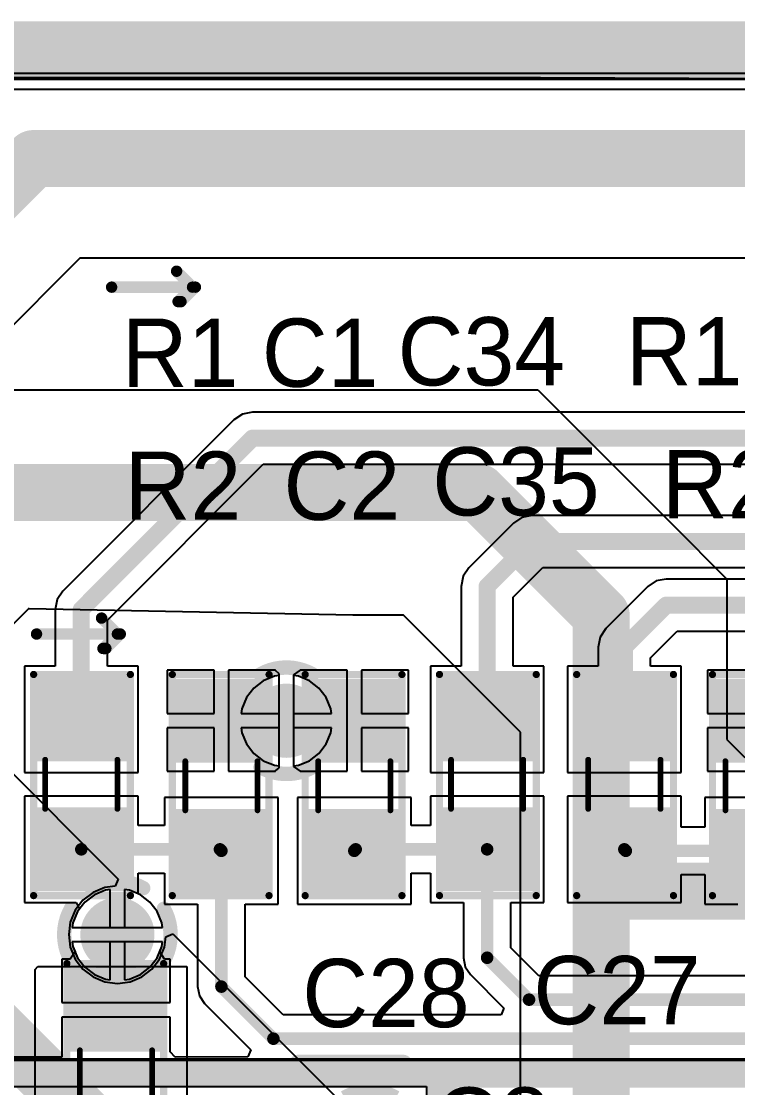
# Model space of a CAD drawing. Header units: millimetres. Extents: x -51 to 108, y 36 to 112.
# Drawn here: x 59.78 to 72.38, y 73.13 to 91.87 of the extents above; entities that cross this region are included whole.
import ezdxf

# ---------------------------------------------------------------- set-up
doc = ezdxf.new("R2010")
doc.units = ezdxf.units.MM
for name, color, linetype in [('BottomLayer', 5, 'Continuous'), ('BottomSolder', 6, 'Continuous'), ('InternalPlane1', 76, 'Continuous'), ('MidLayer1', 16, 'Continuous'), ('TopLayer', 1, 'Continuous'), ('TopOverlay', 2, 'Continuous'), ('TopSolder', 216, 'Continuous'), ('ViaHoleLayer', 16, 'Continuous')]:
    doc.layers.add(name, color=color, linetype=linetype)

# ---------------------------------------------------------------- blocks, each defined once
blk = doc.blocks.new('SM_0805_1')
at = {"layer": 'TopLayer'}
for points in [[(-1.778, -0.6985), (-0.508, -0.6985), (-1.778, 0.6985), (-0.508, 0.6985)], [(0.508, -0.6985), (1.778, -0.6985), (0.508, 0.6985), (1.778, 0.6985)]]:
    blk.add_solid(points, dxfattribs=at)
at = {"layer": 'TopOverlay'}
for points, const_width in [([(1.9304, 0.8382), (-1.9558, 0.8382)], 0.127), ([(-1.9558, -0.8636), (-1.9558, 0.8382)], 0.127), ([(1.9304, -0.8636), (1.9304, 0.8382)], 0.127), ([(0.4318, 0.635), (-0.4318, 0.635)], 0.1016), ([(0.4318, -0.635), (-0.4318, -0.635)], 0.1016), ([(1.9304, -0.8636), (-1.9558, -0.8636)], 0.127)]:
    blk.add_lwpolyline(points, dxfattribs=dict(at, const_width=const_width))
for points, const_width in [([(-1.98755, 0.8382, 1), (-1.92405, 0.8382, 1)], 0.0635), ([(-1.98755, 0.8382, 1), (-1.92405, 0.8382, 1)], 0.0635), ([(1.89865, 0.8382, 1), (1.96215, 0.8382, 1)], 0.0635), ([(1.89865, 0.8382, 1), (1.96215, 0.8382, 1)], 0.0635), ([(-0.4572, 0.635, 1), (-0.4064, 0.635, 1)], 0.0508), ([(0.4064, 0.635, 1), (0.4572, 0.635, 1)], 0.0508), ([(-0.4572, -0.635, 1), (-0.4064, -0.635, 1)], 0.0508), ([(0.4064, -0.635, 1), (0.4572, -0.635, 1)], 0.0508), ([(-1.98755, -0.8636, 1), (-1.92405, -0.8636, 1)], 0.0635), ([(-1.98755, -0.8636, 1), (-1.92405, -0.8636, 1)], 0.0635), ([(1.89865, -0.8636, 1), (1.96215, -0.8636, 1)], 0.0635), ([(1.89865, -0.8636, 1), (1.96215, -0.8636, 1)], 0.0635)]:
    blk.add_lwpolyline(points, format="xyb", close=True, dxfattribs=dict(at, const_width=const_width))
at = {"layer": 'TopSolder'}
for points in [[(-1.8796, -0.8001), (-0.4064, -0.8001), (-1.8796, 0.8001), (-0.4064, 0.8001)], [(0.4064, -0.8001), (1.8796, -0.8001), (0.4064, 0.8001), (1.8796, 0.8001)]]:
    blk.add_solid(points, dxfattribs=at)
blk = doc.blocks.new('SM_0805_2')
at = {"layer": 'TopLayer'}
for points in [[(-1.778, -0.6985), (-0.508, -0.6985), (-1.778, 0.6985), (-0.508, 0.6985)], [(0.508, -0.6985), (1.778, -0.6985), (0.508, 0.6985), (1.778, 0.6985)]]:
    blk.add_solid(points, dxfattribs=at)
at = {"layer": 'TopOverlay'}
for points, const_width in [([(1.9304, 0.8382), (-1.9558, 0.8382)], 0.127), ([(-1.9558, -0.8636), (-1.9558, 0.8382)], 0.127), ([(1.9304, -0.8636), (1.9304, 0.8382)], 0.127), ([(0.4318, 0.635), (-0.4318, 0.635)], 0.1016), ([(0.4318, -0.635), (-0.4318, -0.635)], 0.1016), ([(1.9304, -0.8636), (-1.9558, -0.8636)], 0.127)]:
    blk.add_lwpolyline(points, dxfattribs=dict(at, const_width=const_width))
for points, const_width in [([(-1.98755, 0.8382, 1), (-1.92405, 0.8382, 1)], 0.0635), ([(-1.98755, 0.8382, 1), (-1.92405, 0.8382, 1)], 0.0635), ([(1.89865, 0.8382, 1), (1.96215, 0.8382, 1)], 0.0635), ([(1.89865, 0.8382, 1), (1.96215, 0.8382, 1)], 0.0635), ([(-0.4572, 0.635, 1), (-0.4064, 0.635, 1)], 0.0508), ([(0.4064, 0.635, 1), (0.4572, 0.635, 1)], 0.0508), ([(-0.4572, -0.635, 1), (-0.4064, -0.635, 1)], 0.0508), ([(0.4064, -0.635, 1), (0.4572, -0.635, 1)], 0.0508), ([(-1.98755, -0.8636, 1), (-1.92405, -0.8636, 1)], 0.0635), ([(-1.98755, -0.8636, 1), (-1.92405, -0.8636, 1)], 0.0635), ([(1.89865, -0.8636, 1), (1.96215, -0.8636, 1)], 0.0635), ([(1.89865, -0.8636, 1), (1.96215, -0.8636, 1)], 0.0635)]:
    blk.add_lwpolyline(points, format="xyb", close=True, dxfattribs=dict(at, const_width=const_width))
at = {"layer": 'TopSolder'}
for points in [[(-1.8796, -0.8001), (-0.4064, -0.8001), (-1.8796, 0.8001), (-0.4064, 0.8001)], [(0.4064, -0.8001), (1.8796, -0.8001), (0.4064, 0.8001), (1.8796, 0.8001)]]:
    blk.add_solid(points, dxfattribs=at)
blk = doc.blocks.new('SM_0805_34')
at = {"layer": 'TopLayer'}
for points in [[(-1.778, -0.6985), (-0.508, -0.6985), (-1.778, 0.6985), (-0.508, 0.6985)], [(0.508, -0.6985), (1.778, -0.6985), (0.508, 0.6985), (1.778, 0.6985)]]:
    blk.add_solid(points, dxfattribs=at)
at = {"layer": 'TopOverlay'}
for points, const_width in [([(1.9304, 0.8382), (-1.9558, 0.8382)], 0.127), ([(-1.9558, -0.8636), (-1.9558, 0.8382)], 0.127), ([(1.9304, -0.8636), (1.9304, 0.8382)], 0.127), ([(0.4318, 0.635), (-0.4318, 0.635)], 0.1016), ([(0.4318, -0.635), (-0.4318, -0.635)], 0.1016), ([(1.9304, -0.8636), (-1.9558, -0.8636)], 0.127)]:
    blk.add_lwpolyline(points, dxfattribs=dict(at, const_width=const_width))
for points, const_width in [([(-1.98755, 0.8382, 1), (-1.92405, 0.8382, 1)], 0.0635), ([(-1.98755, 0.8382, 1), (-1.92405, 0.8382, 1)], 0.0635), ([(1.89865, 0.8382, 1), (1.96215, 0.8382, 1)], 0.0635), ([(1.89865, 0.8382, 1), (1.96215, 0.8382, 1)], 0.0635), ([(-0.4572, 0.635, 1), (-0.4064, 0.635, 1)], 0.0508), ([(0.4064, 0.635, 1), (0.4572, 0.635, 1)], 0.0508), ([(-0.4572, -0.635, 1), (-0.4064, -0.635, 1)], 0.0508), ([(0.4064, -0.635, 1), (0.4572, -0.635, 1)], 0.0508), ([(-1.98755, -0.8636, 1), (-1.92405, -0.8636, 1)], 0.0635), ([(-1.98755, -0.8636, 1), (-1.92405, -0.8636, 1)], 0.0635), ([(1.89865, -0.8636, 1), (1.96215, -0.8636, 1)], 0.0635), ([(1.89865, -0.8636, 1), (1.96215, -0.8636, 1)], 0.0635)]:
    blk.add_lwpolyline(points, format="xyb", close=True, dxfattribs=dict(at, const_width=const_width))
at = {"layer": 'TopSolder'}
for points in [[(-1.8796, -0.8001), (-0.4064, -0.8001), (-1.8796, 0.8001), (-0.4064, 0.8001)], [(0.4064, -0.8001), (1.8796, -0.8001), (0.4064, 0.8001), (1.8796, 0.8001)]]:
    blk.add_solid(points, dxfattribs=at)
blk = doc.blocks.new('SM_0805_69')
at = {"layer": 'TopLayer'}
for points in [[(-1.778, -0.6985), (-0.508, -0.6985), (-1.778, 0.6985), (-0.508, 0.6985)], [(0.508, -0.6985), (1.778, -0.6985), (0.508, 0.6985), (1.778, 0.6985)]]:
    blk.add_solid(points, dxfattribs=at)
at = {"layer": 'TopOverlay'}
for points, const_width in [([(-1.9558, 0.8382), (1.9304, 0.8382)], 0.127), ([(-1.9558, 0.8382), (-1.9558, -0.8636)], 0.127), ([(1.9304, 0.8382), (1.9304, -0.8636)], 0.127), ([(-0.4318, 0.635), (0.4318, 0.635)], 0.1016), ([(-0.4318, -0.635), (0.4318, -0.635)], 0.1016), ([(-1.9558, -0.8636), (1.9304, -0.8636)], 0.127)]:
    blk.add_lwpolyline(points, dxfattribs=dict(at, const_width=const_width))
for points, const_width in [([(-1.98755, 0.8382, 1), (-1.92405, 0.8382, 1)], 0.0635), ([(-1.98755, 0.8382, 1), (-1.92405, 0.8382, 1)], 0.0635), ([(1.89865, 0.8382, 1), (1.96215, 0.8382, 1)], 0.0635), ([(1.89865, 0.8382, 1), (1.96215, 0.8382, 1)], 0.0635), ([(-0.4572, 0.635, 1), (-0.4064, 0.635, 1)], 0.0508), ([(0.4064, 0.635, 1), (0.4572, 0.635, 1)], 0.0508), ([(-0.4572, -0.635, 1), (-0.4064, -0.635, 1)], 0.0508), ([(0.4064, -0.635, 1), (0.4572, -0.635, 1)], 0.0508), ([(-1.98755, -0.8636, 1), (-1.92405, -0.8636, 1)], 0.0635), ([(-1.98755, -0.8636, 1), (-1.92405, -0.8636, 1)], 0.0635), ([(1.89865, -0.8636, 1), (1.96215, -0.8636, 1)], 0.0635), ([(1.89865, -0.8636, 1), (1.96215, -0.8636, 1)], 0.0635)]:
    blk.add_lwpolyline(points, format="xyb", close=True, dxfattribs=dict(at, const_width=const_width))
at = {"layer": 'TopSolder'}
for points in [[(-1.8796, -0.8001), (-0.4064, -0.8001), (-1.8796, 0.8001), (-0.4064, 0.8001)], [(0.4064, -0.8001), (1.8796, -0.8001), (0.4064, 0.8001), (1.8796, 0.8001)]]:
    blk.add_solid(points, dxfattribs=at)
blk = doc.blocks.new('SM_0805_70')
at = {"layer": 'TopLayer'}
for points in [[(-1.778, -0.6985), (-0.508, -0.6985), (-1.778, 0.6985), (-0.508, 0.6985)], [(0.508, -0.6985), (1.778, -0.6985), (0.508, 0.6985), (1.778, 0.6985)]]:
    blk.add_solid(points, dxfattribs=at)
at = {"layer": 'TopOverlay'}
for points, const_width in [([(-1.9558, 0.8382), (1.9304, 0.8382)], 0.127), ([(-1.9558, 0.8382), (-1.9558, -0.8636)], 0.127), ([(1.9304, 0.8382), (1.9304, -0.8636)], 0.127), ([(-0.4318, 0.635), (0.4318, 0.635)], 0.1016), ([(-0.4318, -0.635), (0.4318, -0.635)], 0.1016), ([(-1.9558, -0.8636), (1.9304, -0.8636)], 0.127)]:
    blk.add_lwpolyline(points, dxfattribs=dict(at, const_width=const_width))
for points, const_width in [([(-1.98755, 0.8382, 1), (-1.92405, 0.8382, 1)], 0.0635), ([(-1.98755, 0.8382, 1), (-1.92405, 0.8382, 1)], 0.0635), ([(1.89865, 0.8382, 1), (1.96215, 0.8382, 1)], 0.0635), ([(1.89865, 0.8382, 1), (1.96215, 0.8382, 1)], 0.0635), ([(-0.4572, 0.635, 1), (-0.4064, 0.635, 1)], 0.0508), ([(0.4064, 0.635, 1), (0.4572, 0.635, 1)], 0.0508), ([(-0.4572, -0.635, 1), (-0.4064, -0.635, 1)], 0.0508), ([(0.4064, -0.635, 1), (0.4572, -0.635, 1)], 0.0508), ([(-1.98755, -0.8636, 1), (-1.92405, -0.8636, 1)], 0.0635), ([(-1.98755, -0.8636, 1), (-1.92405, -0.8636, 1)], 0.0635), ([(1.89865, -0.8636, 1), (1.96215, -0.8636, 1)], 0.0635), ([(1.89865, -0.8636, 1), (1.96215, -0.8636, 1)], 0.0635)]:
    blk.add_lwpolyline(points, format="xyb", close=True, dxfattribs=dict(at, const_width=const_width))
at = {"layer": 'TopSolder'}
for points in [[(-1.8796, -0.8001), (-0.4064, -0.8001), (-1.8796, 0.8001), (-0.4064, 0.8001)], [(0.4064, -0.8001), (1.8796, -0.8001), (0.4064, 0.8001), (1.8796, 0.8001)]]:
    blk.add_solid(points, dxfattribs=at)
blk = doc.blocks.new('SM_0805_87')
at = {"layer": 'TopLayer'}
for points in [[(-1.778, -0.6985), (-0.508, -0.6985), (-1.778, 0.6985), (-0.508, 0.6985)], [(0.508, -0.6985), (1.778, -0.6985), (0.508, 0.6985), (1.778, 0.6985)]]:
    blk.add_solid(points, dxfattribs=at)
at = {"layer": 'TopOverlay'}
for points, const_width in [([(-1.9558, 0.8382), (1.9304, 0.8382)], 0.127), ([(-1.9558, 0.8382), (-1.9558, -0.8636)], 0.127), ([(1.9304, 0.8382), (1.9304, -0.8636)], 0.127), ([(-0.4318, 0.635), (0.4318, 0.635)], 0.1016), ([(-0.4318, -0.635), (0.4318, -0.635)], 0.1016), ([(-1.9558, -0.8636), (1.9304, -0.8636)], 0.127)]:
    blk.add_lwpolyline(points, dxfattribs=dict(at, const_width=const_width))
for points, const_width in [([(-1.98755, 0.8382, 1), (-1.92405, 0.8382, 1)], 0.0635), ([(-1.98755, 0.8382, 1), (-1.92405, 0.8382, 1)], 0.0635), ([(1.89865, 0.8382, 1), (1.96215, 0.8382, 1)], 0.0635), ([(1.89865, 0.8382, 1), (1.96215, 0.8382, 1)], 0.0635), ([(-0.4572, 0.635, 1), (-0.4064, 0.635, 1)], 0.0508), ([(0.4064, 0.635, 1), (0.4572, 0.635, 1)], 0.0508), ([(-0.4572, -0.635, 1), (-0.4064, -0.635, 1)], 0.0508), ([(0.4064, -0.635, 1), (0.4572, -0.635, 1)], 0.0508), ([(-1.98755, -0.8636, 1), (-1.92405, -0.8636, 1)], 0.0635), ([(-1.98755, -0.8636, 1), (-1.92405, -0.8636, 1)], 0.0635), ([(1.89865, -0.8636, 1), (1.96215, -0.8636, 1)], 0.0635), ([(1.89865, -0.8636, 1), (1.96215, -0.8636, 1)], 0.0635)]:
    blk.add_lwpolyline(points, format="xyb", close=True, dxfattribs=dict(at, const_width=const_width))
at = {"layer": 'TopSolder'}
for points in [[(-1.8796, -0.8001), (-0.4064, -0.8001), (-1.8796, 0.8001), (-0.4064, 0.8001)], [(0.4064, -0.8001), (1.8796, -0.8001), (0.4064, 0.8001), (1.8796, 0.8001)]]:
    blk.add_solid(points, dxfattribs=at)
blk = doc.blocks.new('SM_0805_91')
at = {"layer": 'TopLayer'}
for points in [[(-1.778, -0.6985), (-0.508, -0.6985), (-1.778, 0.6985), (-0.508, 0.6985)], [(0.508, -0.6985), (1.778, -0.6985), (0.508, 0.6985), (1.778, 0.6985)]]:
    blk.add_solid(points, dxfattribs=at)
at = {"layer": 'TopOverlay'}
for points, const_width in [([(1.9304, 0.8382), (-1.9558, 0.8382)], 0.127), ([(-1.9558, -0.8636), (-1.9558, 0.8382)], 0.127), ([(1.9304, -0.8636), (1.9304, 0.8382)], 0.127), ([(0.4318, 0.635), (-0.4318, 0.635)], 0.1016), ([(0.4318, -0.635), (-0.4318, -0.635)], 0.1016), ([(1.9304, -0.8636), (-1.9558, -0.8636)], 0.127)]:
    blk.add_lwpolyline(points, dxfattribs=dict(at, const_width=const_width))
for points, const_width in [([(-1.98755, 0.8382, 1), (-1.92405, 0.8382, 1)], 0.0635), ([(-1.98755, 0.8382, 1), (-1.92405, 0.8382, 1)], 0.0635), ([(1.89865, 0.8382, 1), (1.96215, 0.8382, 1)], 0.0635), ([(1.89865, 0.8382, 1), (1.96215, 0.8382, 1)], 0.0635), ([(-0.4572, 0.635, 1), (-0.4064, 0.635, 1)], 0.0508), ([(0.4064, 0.635, 1), (0.4572, 0.635, 1)], 0.0508), ([(-0.4572, -0.635, 1), (-0.4064, -0.635, 1)], 0.0508), ([(0.4064, -0.635, 1), (0.4572, -0.635, 1)], 0.0508), ([(-1.98755, -0.8636, 1), (-1.92405, -0.8636, 1)], 0.0635), ([(-1.98755, -0.8636, 1), (-1.92405, -0.8636, 1)], 0.0635), ([(1.89865, -0.8636, 1), (1.96215, -0.8636, 1)], 0.0635), ([(1.89865, -0.8636, 1), (1.96215, -0.8636, 1)], 0.0635)]:
    blk.add_lwpolyline(points, format="xyb", close=True, dxfattribs=dict(at, const_width=const_width))
at = {"layer": 'TopSolder'}
for points in [[(-1.8796, -0.8001), (-0.4064, -0.8001), (-1.8796, 0.8001), (-0.4064, 0.8001)], [(0.4064, -0.8001), (1.8796, -0.8001), (0.4064, 0.8001), (1.8796, 0.8001)]]:
    blk.add_solid(points, dxfattribs=at)

msp = doc.modelspace()

# ---------------------------------------------------------------- linework, layer by layer
at = {"layer": 'BottomLayer'}
for p, q in [((41.363, 90.957), (103.77, 90.957)), ((64.034, 80.28), (63.866, 80.152)), ((64.23, 80.362), (64.034, 80.28)), ((64.313, 80.372), (64.23, 80.362)), ((64.313, 79.705), (64.313, 80.372)), ((64.65, 80.362), (64.567, 80.372)), ((64.567, 80.372), (64.567, 79.705)), ((64.845, 80.28), (64.65, 80.362)), ((65.013, 80.152), (64.845, 80.28)), ((63.866, 80.152), (63.738, 79.984)), ((65.142, 79.984), (65.013, 80.152)), ((63.738, 79.984), (63.656, 79.788)), ((65.223, 79.788), (65.142, 79.984)), ((63.656, 79.788), (63.646, 79.705)), ((63.646, 79.705), (64.313, 79.705)), ((64.567, 79.705), (65.234, 79.705)), ((65.234, 79.705), (65.223, 79.788)), ((64.313, 79.451), (63.646, 79.451)), ((63.646, 79.451), (63.656, 79.368)), ((63.656, 79.368), (63.738, 79.173)), ((64.313, 78.784), (64.313, 79.451)), ((65.234, 79.451), (64.567, 79.451)), ((64.567, 79.451), (64.567, 78.784)), ((65.142, 79.173), (65.223, 79.368)), ((65.223, 79.368), (65.234, 79.451)), ((63.738, 79.173), (63.866, 79.005)), ((65.013, 79.005), (65.142, 79.173)), ((63.866, 79.005), (64.034, 78.876)), ((64.845, 78.876), (65.013, 79.005)), ((64.034, 78.876), (64.23, 78.795)), ((64.23, 78.795), (64.313, 78.784)), ((64.567, 78.784), (64.65, 78.795)), ((64.65, 78.795), (64.845, 78.876)), ((61.063, 76.521), (60.895, 76.392)), ((61.258, 76.602), (61.063, 76.521)), ((61.341, 76.613), (61.258, 76.602)), ((61.341, 75.946), (61.341, 76.613)), ((61.678, 76.602), (61.595, 76.613)), ((61.595, 76.613), (61.595, 75.946)), ((61.873, 76.521), (61.678, 76.602)), ((62.041, 76.392), (61.873, 76.521)), ((60.895, 76.392), (60.766, 76.224)), ((62.17, 76.224), (62.041, 76.392)), ((60.766, 76.224), (60.685, 76.029)), ((62.251, 76.029), (62.17, 76.224)), ((60.685, 76.029), (60.674, 75.946)), ((60.674, 75.946), (61.341, 75.946)), ((61.595, 75.946), (62.262, 75.946)), ((62.262, 75.946), (62.251, 76.029)), ((61.341, 75.692), (60.674, 75.692)), ((60.674, 75.692), (60.685, 75.609)), ((60.685, 75.609), (60.766, 75.414)), ((61.341, 75.025), (61.341, 75.692)), ((62.262, 75.692), (61.595, 75.692)), ((61.595, 75.692), (61.595, 75.025)), ((62.17, 75.414), (62.251, 75.609)), ((62.251, 75.609), (62.262, 75.692)), ((60.766, 75.414), (60.895, 75.246)), ((62.041, 75.246), (62.17, 75.414)), ((60.895, 75.246), (61.063, 75.117)), ((61.873, 75.117), (62.041, 75.246)), ((61.063, 75.117), (61.258, 75.036)), ((61.258, 75.036), (61.341, 75.025)), ((61.595, 75.025), (61.678, 75.036)), ((61.678, 75.036), (61.873, 75.117)), ((84.049, 73.609), (52.73, 73.609)), ((53.264, 73.152), (66.904, 73.152)), ((66.904, 73.152), (66.904, 65.943))]:
    msp.add_line(p, q, dxfattribs=at)
at = {"layer": 'BottomLayer', "const_width": 0.55}
for points in [[(64.165, 79.578, 1), (64.715, 79.578, 1)], [(61.193, 75.819, 1), (61.743, 75.819, 1)]]:
    msp.add_lwpolyline(points, format="xyb", close=True, dxfattribs=at)
at = {"layer": 'BottomSolder', "const_width": 0.652}
for points in [[(64.114, 79.578, 1), (64.766, 79.578, 1)], [(61.142, 75.819, 1), (61.794, 75.819, 1)]]:
    msp.add_lwpolyline(points, format="xyb", close=True, dxfattribs=at)
at = {"layer": 'InternalPlane1'}
for p, q in [((36.271, 90.851), (102.304, 90.851)), ((83.82, 73.633), (53.01, 73.633))]:
    msp.add_line(p, q, dxfattribs=at)
for points, const_width in [([(36.195, 91.362), (102.304, 91.362)], 1.016), ([(53.01, 73.381), (67.183, 73.381)], 0.5), ([(55.88, 73.381), (67.183, 73.381)], 0.5), ([(67.183, 70.256), (67.183, 73.381)], 0.5), ([(67.183, 73.381), (83.82, 73.381)], 0.5)]:
    msp.add_lwpolyline(points, dxfattribs=dict(at, const_width=const_width))
at = {"layer": 'InternalPlane1', "const_width": 0.254}
for points in [[(63.987, 80.396, -0.258618), (64.893, 80.396)], [(63.622, 79.125, -0.258618), (63.622, 80.031)], [(65.258, 80.031, -0.258618), (65.258, 79.125)], [(64.893, 78.76, -0.258618), (63.987, 78.76)], [(61.015, 76.637, -0.258618), (61.921, 76.637)], [(60.65, 75.366, -0.258618), (60.65, 76.272)], [(62.286, 76.272, -0.258618), (62.286, 75.366)], [(61.921, 75.001, -0.258618), (61.015, 75.001)], [(65.46, 72.954, -0.258618), (66.366, 72.954)]]:
    msp.add_lwpolyline(points, format="xyb", dxfattribs=at)
at = {"layer": 'InternalPlane1'}
for points, const_width in [([(63.923, 80.396, 1), (64.05, 80.396, 1)], 0.127), ([(64.83, 80.396, 1), (64.957, 80.396, 1)], 0.127), ([(63.559, 80.031, 1), (63.686, 80.031, 1)], 0.127), ([(65.194, 80.031, 1), (65.321, 80.031, 1)], 0.127), ([(63.559, 79.125, 1), (63.686, 79.125, 1)], 0.127), ([(65.194, 79.125, 1), (65.321, 79.125, 1)], 0.127), ([(63.923, 78.76, 1), (64.05, 78.76, 1)], 0.127), ([(64.83, 78.76, 1), (64.957, 78.76, 1)], 0.127), ([(60.951, 76.637, 1), (61.078, 76.637, 1)], 0.127), ([(61.858, 76.637, 1), (61.985, 76.637, 1)], 0.127), ([(60.587, 76.272, 1), (60.714, 76.272, 1)], 0.127), ([(62.222, 76.272, 1), (62.349, 76.272, 1)], 0.127), ([(60.587, 75.366, 1), (60.714, 75.366, 1)], 0.127), ([(62.222, 75.366, 1), (62.349, 75.366, 1)], 0.127), ([(60.951, 75.001, 1), (61.078, 75.001, 1)], 0.127), ([(61.858, 75.001, 1), (61.985, 75.001, 1)], 0.127), ([(67.058, 73.381, 1), (67.308, 73.381, 1)], 0.25), ([(67.058, 73.381, 1), (67.308, 73.381, 1)], 0.25), ([(67.058, 73.381, 1), (67.308, 73.381, 1)], 0.25), ([(67.058, 73.381, 1), (67.308, 73.381, 1)], 0.25)]:
    msp.add_lwpolyline(points, format="xyb", close=True, dxfattribs=dict(at, const_width=const_width))
at = {"layer": 'MidLayer1'}
for p, q in [((57.252, 90.678), (94.336, 90.678)), ((60.808, 87.706), (54.864, 81.763)), ((75.024, 87.706), (60.808, 87.706)), ((59.258, 85.395), (68.859, 85.395)), ((68.859, 85.395), (71.222, 83.033)), ((71.222, 83.033), (72.187, 82.067)), ((72.187, 82.067), (72.187, 79.248)), ((59.919, 81.559), (58.75, 80.391)), ((59.919, 81.542), (59.919, 81.559)), ((65.608, 81.432), (59.919, 81.542)), ((66.497, 81.432), (65.608, 81.432)), ((68.555, 79.375), (66.497, 81.432)), ((68.555, 60.63), (68.555, 79.375)), ((59.131, 79.146), (61.484, 76.793)), ((72.187, 79.248), (73.152, 78.283)), ((61.427, 76.671), (61.246, 76.647)), ((61.484, 76.793), (61.427, 76.671)), ((61.039, 76.561), (60.862, 76.425)), ((61.246, 76.647), (61.039, 76.561)), ((60.862, 76.425), (60.726, 76.248)), ((60.726, 76.248), (60.64, 76.041)), ((60.64, 76.041), (60.611, 75.819)), ((60.611, 75.819), (60.64, 75.597)), ((62.296, 75.597), (62.32, 75.778)), ((62.32, 75.778), (62.442, 75.835)), ((62.442, 75.835), (65.368, 72.91)), ((60.64, 75.597), (60.726, 75.39)), ((62.21, 75.39), (62.296, 75.597)), ((60.726, 75.39), (60.862, 75.213)), ((62.074, 75.213), (62.21, 75.39)), ((60.862, 75.213), (61.039, 75.077)), ((61.897, 75.077), (62.074, 75.213)), ((61.039, 75.077), (61.246, 74.991)), ((61.246, 74.991), (61.468, 74.962)), ((61.468, 74.962), (61.69, 74.991)), ((61.69, 74.991), (61.897, 75.077))]:
    msp.add_line(p, q, dxfattribs=at)
at = {"layer": 'MidLayer1', "const_width": 1}
for points in [[(52.349, 81.813), (59.995, 89.459)], [(59.995, 89.459), (92.837, 89.459)], [(58.674, 83.591), (67.818, 83.591)], [(67.818, 83.591), (69.977, 81.432)], [(69.977, 76.581), (69.977, 81.432)], [(69.977, 72.187), (69.977, 76.581)], [(69.977, 76.581), (81.737, 76.581)], [(58.395, 75.133), (61.519, 72.009)]]:
    msp.add_lwpolyline(points, dxfattribs=at)
at = {"layer": 'MidLayer1'}
for points, const_width in [([(59.745, 89.459, 1), (60.245, 89.459, 1)], 0.5), ([(59.745, 89.459, 1), (60.245, 89.459, 1)], 0.5), ([(67.568, 83.591, 1), (68.068, 83.591, 1)], 0.5), ([(67.568, 83.591, 1), (68.068, 83.591, 1)], 0.5), ([(69.727, 81.432, 1), (70.227, 81.432, 1)], 0.5), ([(69.727, 81.432, 1), (70.227, 81.432, 1)], 0.5), ([(64.165, 79.578, 1), (64.715, 79.578, 1)], 0.55), ([(69.727, 76.581, 1), (70.227, 76.581, 1)], 0.5), ([(69.727, 76.581, 1), (70.227, 76.581, 1)], 0.5), ([(69.727, 76.581, 1), (70.227, 76.581, 1)], 0.5), ([(61.193, 75.819, 1), (61.743, 75.819, 1)], 0.55)]:
    msp.add_lwpolyline(points, format="xyb", close=True, dxfattribs=dict(at, const_width=const_width))
at = {"layer": 'TopLayer'}
for p, q in [((41.68, 90.881), (68.91, 90.881)), ((68.91, 90.881), (104.292, 90.754)), ((63.667, 84.968), (63.518, 84.868)), ((63.843, 85.003), (63.667, 84.968)), ((74.981, 85.003), (63.843, 85.003)), ((63.518, 84.868), (60.509, 81.858)), ((61.292, 81.344), (64.033, 84.085)), ((64.033, 84.085), (74.981, 84.085)), ((68.433, 83.052), (67.646, 82.265)), ((68.582, 83.152), (68.433, 83.052)), ((68.758, 83.187), (68.582, 83.152)), ((75.42, 83.187), (68.758, 83.187)), ((67.547, 82.116), (67.512, 81.94)), ((67.646, 82.265), (67.547, 82.116)), ((68.429, 81.75), (68.948, 82.269)), ((68.948, 82.269), (76.581, 82.269)), ((67.512, 81.94), (67.512, 80.539)), ((70.796, 81.935), (70.059, 81.198)), ((70.944, 82.034), (70.796, 81.935)), ((71.12, 82.069), (70.944, 82.034)), ((77.026, 82.069), (71.12, 82.069)), ((60.409, 81.71), (60.374, 81.534)), ((60.509, 81.858), (60.409, 81.71)), ((68.429, 80.539), (68.429, 81.75)), ((60.374, 81.534), (60.374, 80.539)), ((61.292, 80.539), (61.292, 81.344)), ((70.059, 81.198), (69.96, 81.049)), ((70.842, 80.684), (71.31, 81.151)), ((71.31, 81.151), (77.216, 81.151)), ((69.96, 81.049), (69.925, 80.874)), ((69.925, 80.874), (69.925, 80.539)), ((70.842, 80.539), (70.842, 80.684)), ((60.374, 80.539), (59.835, 80.539)), ((59.835, 80.539), (59.835, 78.669)), ((61.831, 80.539), (61.292, 80.539)), ((61.831, 78.669), (61.831, 80.539)), ((63.17, 80.467), (62.344, 80.467)), ((62.344, 80.467), (62.344, 79.705)), ((63.17, 79.705), (63.17, 80.467)), ((64.249, 80.467), (63.424, 80.467)), ((63.424, 80.467), (63.424, 79.578)), ((64.249, 80.46), (64.249, 80.467)), ((64.313, 80.405), (64.249, 80.46)), ((64.313, 79.578), (64.313, 80.405)), ((64.681, 80.467), (64.567, 80.383)), ((64.681, 80.467), (64.681, 80.467)), ((65.507, 80.467), (64.681, 80.467)), ((65.507, 79.578), (65.507, 80.467)), ((66.586, 80.467), (65.761, 80.467)), ((65.761, 80.467), (65.761, 79.705)), ((66.586, 79.705), (66.586, 80.467)), ((67.512, 80.539), (66.972, 80.539)), ((66.972, 80.539), (66.972, 78.669)), ((68.969, 80.539), (68.429, 80.539)), ((68.969, 78.669), (68.969, 80.539)), ((69.925, 80.539), (69.385, 80.539)), ((69.385, 80.539), (69.385, 78.669)), ((71.382, 80.539), (70.842, 80.539)), ((71.382, 78.669), (71.382, 80.539)), ((72.669, 80.467), (71.844, 80.467)), ((71.844, 80.467), (71.844, 79.705)), ((64.567, 80.383), (64.567, 79.578)), ((62.344, 79.705), (63.17, 79.705)), ((65.761, 79.705), (66.586, 79.705)), ((71.844, 79.705), (72.669, 79.705)), ((63.424, 79.578), (63.424, 78.689)), ((64.313, 78.752), (64.313, 79.578)), ((64.567, 79.578), (64.567, 78.773)), ((65.507, 78.689), (65.507, 79.578)), ((63.17, 79.451), (62.344, 79.451)), ((62.344, 79.451), (62.344, 78.689)), ((63.17, 78.689), (63.17, 79.451)), ((66.586, 79.451), (65.761, 79.451)), ((65.761, 79.451), (65.761, 78.689)), ((66.586, 78.689), (66.586, 79.451)), ((72.669, 79.451), (71.844, 79.451)), ((71.844, 79.451), (71.844, 78.689)), ((64.249, 78.696), (64.313, 78.752)), ((64.567, 78.773), (64.681, 78.689)), ((59.835, 78.669), (61.831, 78.669)), ((62.344, 78.689), (63.17, 78.689)), ((63.424, 78.689), (64.249, 78.689)), ((64.249, 78.689), (64.249, 78.696)), ((64.681, 78.689), (64.681, 78.689)), ((64.681, 78.689), (65.507, 78.689)), ((65.761, 78.689), (66.586, 78.689)), ((66.972, 78.669), (68.969, 78.669)), ((69.385, 78.669), (71.382, 78.669)), ((71.844, 78.689), (72.669, 78.689)), ((61.831, 78.253), (59.835, 78.253)), ((59.835, 78.253), (59.835, 76.383)), ((61.831, 77.736), (61.831, 78.253)), ((64.295, 78.227), (62.298, 78.227)), ((62.298, 78.227), (62.298, 77.736)), ((64.295, 76.357), (64.295, 78.227)), ((66.632, 78.227), (64.635, 78.227)), ((64.635, 78.227), (64.635, 76.357)), ((66.632, 77.736), (66.632, 78.227)), ((68.969, 78.253), (66.972, 78.253)), ((66.972, 78.253), (66.972, 77.736)), ((68.969, 76.383), (68.969, 78.253)), ((71.382, 78.253), (69.385, 78.253)), ((69.385, 78.253), (69.385, 76.383)), ((71.382, 77.71), (71.382, 78.253)), ((73.795, 78.227), (71.798, 78.227)), ((71.798, 78.227), (71.798, 77.71)), ((62.298, 77.736), (61.831, 77.736)), ((66.972, 77.736), (66.632, 77.736)), ((71.798, 77.71), (71.382, 77.71)), ((61.831, 76.539), (61.831, 76.9)), ((61.831, 76.9), (62.298, 76.9)), ((62.298, 76.9), (62.298, 76.357)), ((66.632, 76.357), (66.632, 76.9)), ((66.632, 76.9), (66.972, 76.9)), ((66.972, 76.9), (66.972, 76.383)), ((71.382, 76.383), (71.382, 76.874)), ((71.382, 76.874), (71.798, 76.874)), ((71.798, 76.874), (71.798, 76.357)), ((61.873, 76.521), (61.831, 76.539)), ((62.041, 76.392), (61.873, 76.521)), ((59.835, 76.383), (60.743, 76.383)), ((60.743, 76.383), (60.8, 76.269)), ((62.17, 76.224), (62.041, 76.392)), ((62.298, 76.357), (62.879, 76.357)), ((62.879, 76.357), (62.879, 74.905)), ((63.715, 75.078), (63.715, 76.357)), ((63.715, 76.357), (64.295, 76.357)), ((64.635, 76.357), (66.632, 76.357)), ((66.972, 76.383), (67.552, 76.383)), ((67.552, 76.383), (67.552, 75.413)), ((68.388, 75.586), (68.388, 76.383)), ((68.388, 76.383), (68.969, 76.383)), ((69.385, 76.383), (71.382, 76.383)), ((71.798, 76.357), (72.378, 76.357)), ((60.766, 76.224), (60.685, 76.029)), ((60.8, 76.269), (60.766, 76.224)), ((62.251, 76.029), (62.17, 76.224)), ((60.685, 76.029), (60.674, 75.946)), ((60.674, 75.946), (62.262, 75.946)), ((62.262, 75.946), (62.251, 76.029)), ((62.262, 75.692), (60.674, 75.692)), ((60.674, 75.692), (60.685, 75.609)), ((60.685, 75.609), (60.724, 75.514)), ((62.212, 75.514), (62.251, 75.609)), ((62.251, 75.609), (62.262, 75.692)), ((68.88, 75.094), (68.388, 75.586)), ((60.639, 75.387), (60.49, 75.387)), ((60.49, 75.387), (60.49, 74.625)), ((60.724, 75.514), (60.639, 75.387)), ((62.297, 75.387), (62.212, 75.514)), ((62.395, 75.387), (62.297, 75.387)), ((62.395, 74.625), (62.395, 75.387)), ((67.552, 75.413), (67.584, 75.253)), ((67.584, 75.253), (67.675, 75.117)), ((64.384, 74.408), (63.715, 75.078)), ((67.675, 75.117), (68.266, 74.526)), ((72.561, 75.094), (68.88, 75.094)), ((62.879, 74.905), (62.911, 74.745)), ((60.49, 74.625), (61.443, 74.625)), ((61.443, 74.625), (62.395, 74.625)), ((62.911, 74.745), (63.001, 74.609)), ((63.001, 74.609), (63.814, 73.796)), ((68.218, 74.408), (64.384, 74.408)), ((68.266, 74.526), (68.218, 74.408)), ((61.443, 74.371), (60.49, 74.371)), ((60.49, 74.371), (60.49, 73.666)), ((62.395, 74.371), (61.443, 74.371)), ((62.395, 73.758), (62.395, 74.371)), ((60.49, 73.666), (52.781, 73.66)), ((62.485, 73.668), (62.395, 73.758)), ((63.762, 73.669), (62.485, 73.668)), ((63.814, 73.796), (63.762, 73.669))]:
    msp.add_line(p, q, dxfattribs=at)
for points, const_width in [([(60.833, 81.534), (63.843, 84.544)], 0.3), ([(63.843, 84.544), (76.035, 84.544)], 0.3), ([(67.97, 81.94), (68.758, 82.728)], 0.3), ([(68.758, 82.728), (76.581, 82.728)], 0.3), ([(67.97, 79.604), (67.97, 81.94)], 0.3), ([(70.383, 80.874), (71.12, 81.61)], 0.3), ([(71.12, 81.61), (77.216, 81.61)], 0.3), ([(60.833, 79.604), (60.833, 81.534)], 0.3), ([(70.383, 79.604), (70.383, 80.874)], 0.3), ([(64.186, 79.578), (64.44, 79.578)], 1), ([(64.44, 79.578), (65.634, 79.578)], 1), ([(72.796, 79.578), (73.939, 79.578)], 1), ([(60.833, 77.318), (63.271, 77.318)], 0.22), ([(63.271, 77.318), (63.297, 77.292)], 0.22), ([(63.297, 74.905), (63.297, 77.292)], 0.22), ([(65.634, 77.292), (65.659, 77.318)], 0.22), ([(65.659, 77.318), (67.97, 77.318)], 0.22), ([(67.97, 75.413), (67.97, 77.318)], 0.22), ([(70.383, 77.318), (70.409, 77.292)], 0.22), ([(70.409, 77.292), (72.796, 77.292)], 0.22), ([(61.443, 75.997), (61.468, 75.971)], 0.7), ([(61.443, 74.498), (61.443, 75.997)], 0.7), ([(61.468, 75.819), (61.468, 75.971)], 0.7), ([(61.468, 75.819), (61.493, 75.844)], 0.7), ([(67.97, 75.413), (68.707, 74.676)], 0.22), ([(63.297, 74.905), (64.211, 73.99)], 0.22), ([(68.707, 74.676), (76.657, 74.676)], 0.22), ([(64.211, 73.99), (76.352, 73.99)], 0.22)]:
    msp.add_lwpolyline(points, dxfattribs=dict(at, const_width=const_width))
for points, const_width in [([(63.768, 84.544, 1), (63.918, 84.544, 1)], 0.15), ([(63.768, 84.544, 1), (63.918, 84.544, 1)], 0.15), ([(68.683, 82.728, 1), (68.833, 82.728, 1)], 0.15), ([(68.683, 82.728, 1), (68.833, 82.728, 1)], 0.15), ([(67.895, 81.94, 1), (68.045, 81.94, 1)], 0.15), ([(67.895, 81.94, 1), (68.045, 81.94, 1)], 0.15), ([(71.045, 81.61, 1), (71.195, 81.61, 1)], 0.15), ([(71.045, 81.61, 1), (71.195, 81.61, 1)], 0.15), ([(60.758, 81.534, 1), (60.908, 81.534, 1)], 0.15), ([(60.758, 81.534, 1), (60.908, 81.534, 1)], 0.15), ([(70.308, 80.874, 1), (70.458, 80.874, 1)], 0.15), ([(70.308, 80.874, 1), (70.458, 80.874, 1)], 0.15), ([(63.936, 79.578, 1), (64.436, 79.578, 1)], 0.5), ([(64.165, 79.578, 1), (64.715, 79.578, 1)], 0.55), ([(64.19, 79.578, 1), (64.69, 79.578, 1)], 0.5), ([(64.19, 79.578, 1), (64.69, 79.578, 1)], 0.5), ([(65.384, 79.578, 1), (65.884, 79.578, 1)], 0.5), ([(72.546, 79.578, 1), (73.046, 79.578, 1)], 0.5), ([(60.758, 79.604, 1), (60.908, 79.604, 1)], 0.15), ([(67.895, 79.604, 1), (68.045, 79.604, 1)], 0.15), ([(70.308, 79.604, 1), (70.458, 79.604, 1)], 0.15), ([(60.778, 77.318, 1), (60.888, 77.318, 1)], 0.11), ([(63.216, 77.318, 1), (63.326, 77.318, 1)], 0.11), ([(63.216, 77.318, 1), (63.326, 77.318, 1)], 0.11), ([(63.242, 77.292, 1), (63.352, 77.292, 1)], 0.11), ([(63.242, 77.292, 1), (63.352, 77.292, 1)], 0.11), ([(65.579, 77.292, 1), (65.689, 77.292, 1)], 0.11), ([(65.604, 77.318, 1), (65.714, 77.318, 1)], 0.11), ([(65.604, 77.318, 1), (65.714, 77.318, 1)], 0.11), ([(67.915, 77.318, 1), (68.025, 77.318, 1)], 0.11), ([(67.915, 77.318, 1), (68.025, 77.318, 1)], 0.11), ([(70.328, 77.318, 1), (70.438, 77.318, 1)], 0.11), ([(70.354, 77.292, 1), (70.464, 77.292, 1)], 0.11), ([(70.354, 77.292, 1), (70.464, 77.292, 1)], 0.11), ([(61.193, 75.819, 1), (61.743, 75.819, 1)], 0.55), ([(61.268, 75.997, 1), (61.618, 75.997, 1)], 0.35), ([(61.268, 75.997, 1), (61.618, 75.997, 1)], 0.35), ([(61.293, 75.971, 1), (61.643, 75.971, 1)], 0.35), ([(61.293, 75.971, 1), (61.643, 75.971, 1)], 0.35), ([(61.293, 75.819, 1), (61.643, 75.819, 1)], 0.35), ([(61.293, 75.819, 1), (61.643, 75.819, 1)], 0.35), ([(61.318, 75.844, 1), (61.668, 75.844, 1)], 0.35), ([(67.915, 75.413, 1), (68.025, 75.413, 1)], 0.11), ([(67.915, 75.413, 1), (68.025, 75.413, 1)], 0.11), ([(63.242, 74.905, 1), (63.352, 74.905, 1)], 0.11), ([(63.242, 74.905, 1), (63.352, 74.905, 1)], 0.11), ([(61.268, 74.498, 1), (61.618, 74.498, 1)], 0.35), ([(68.652, 74.676, 1), (68.762, 74.676, 1)], 0.11), ([(68.652, 74.676, 1), (68.762, 74.676, 1)], 0.11), ([(64.156, 73.99, 1), (64.266, 73.99, 1)], 0.11), ([(64.156, 73.99, 1), (64.266, 73.99, 1)], 0.11)]:
    msp.add_lwpolyline(points, format="xyb", close=True, dxfattribs=dict(at, const_width=const_width))
at = {"layer": 'TopOverlay'}
for points, const_width in [([(36.195, 91.211), (103.226, 91.211)], 0.3), ([(62.509, 87.478), (62.789, 87.198)], 0.2), ([(61.366, 87.198), (62.84, 87.198)], 0.2), ([(62.535, 86.944), (62.789, 87.198)], 0.2), ([(62.586, 86.944), (62.84, 87.198)], 0.2), ([(62.535, 86.944), (62.586, 86.944)], 0.2), ([(61.189, 81.382), (61.468, 81.102)], 0.2), ([(60.046, 81.102), (61.519, 81.102)], 0.2), ([(61.214, 80.848), (61.468, 81.102)], 0.2), ([(61.265, 80.848), (61.519, 81.102)], 0.2), ([(61.214, 80.848), (61.265, 80.848)], 0.2), ([(64.643, 73.558), (66.497, 73.558)], 0.3)]:
    msp.add_lwpolyline(points, dxfattribs=dict(at, const_width=const_width))
for points, const_width in [([(62.459, 87.478, 1), (62.559, 87.478, 1)], 0.1), ([(61.316, 87.198, 1), (61.416, 87.198, 1)], 0.1), ([(62.739, 87.198, 1), (62.839, 87.198, 1)], 0.1), ([(62.739, 87.198, 1), (62.839, 87.198, 1)], 0.1), ([(62.79, 87.198, 1), (62.89, 87.198, 1)], 0.1), ([(62.79, 87.198, 1), (62.89, 87.198, 1)], 0.1), ([(62.485, 86.944, 1), (62.585, 86.944, 1)], 0.1), ([(62.485, 86.944, 1), (62.585, 86.944, 1)], 0.1), ([(62.536, 86.944, 1), (62.636, 86.944, 1)], 0.1), ([(62.536, 86.944, 1), (62.636, 86.944, 1)], 0.1), ([(61.139, 81.382, 1), (61.239, 81.382, 1)], 0.1), ([(59.996, 81.102, 1), (60.096, 81.102, 1)], 0.1), ([(61.418, 81.102, 1), (61.518, 81.102, 1)], 0.1), ([(61.418, 81.102, 1), (61.518, 81.102, 1)], 0.1), ([(61.469, 81.102, 1), (61.569, 81.102, 1)], 0.1), ([(61.469, 81.102, 1), (61.569, 81.102, 1)], 0.1), ([(61.164, 80.848, 1), (61.264, 80.848, 1)], 0.1), ([(61.164, 80.848, 1), (61.264, 80.848, 1)], 0.1), ([(61.215, 80.848, 1), (61.315, 80.848, 1)], 0.1), ([(61.215, 80.848, 1), (61.315, 80.848, 1)], 0.1), ([(64.568, 73.558, 1), (64.718, 73.558, 1)], 0.15), ([(66.422, 73.558, 1), (66.572, 73.558, 1)], 0.15)]:
    msp.add_lwpolyline(points, format="xyb", close=True, dxfattribs=dict(at, const_width=const_width))
at = {"layer": 'TopSolder'}
for p, q in [((60.02, 75.209), (60.071, 75.26)), ((60.02, 71.501), (60.02, 75.209)), ((60.071, 75.26), (62.687, 75.26)), ((62.687, 75.26), (62.687, 71.476))]:
    msp.add_line(p, q, dxfattribs=at)
at = {"layer": 'TopSolder', "const_width": 0.652}
for points in [[(64.114, 79.578, 1), (64.766, 79.578, 1)], [(61.142, 75.819, 1), (61.794, 75.819, 1)]]:
    msp.add_lwpolyline(points, format="xyb", close=True, dxfattribs=at)
at = {"layer": 'ViaHoleLayer', "const_width": 0.3}
for points in [[(64.29, 79.578, 1), (64.59, 79.578, 1)], [(61.318, 75.819, 1), (61.618, 75.819, 1)]]:
    msp.add_lwpolyline(points, format="xyb", close=True, dxfattribs=at)

# ---------------------------------------------------------------- block references
for name, p, rotation in [('SM_0805_69', (60.833, 78.461), 90), ('SM_0805_1', (63.297, 78.435), 270), ('SM_0805_34', (65.634, 78.435), 270), ('SM_0805_87', (67.97, 78.461), 90), ('SM_0805_70', (70.383, 78.461), 90), ('SM_0805_2', (72.796, 78.435), 270), ('SM_0805_91', (61.443, 73.355), 270)]:
    msp.add_blockref(name, p, dxfattribs=dict(rotation=rotation))

# ---------------------------------------------------------------- texts
at = {"layer": 'TopOverlay'}
for s, p in [('R1', (61.544, 85.446)), ('C1', (64.008, 85.446)), ('C34', (66.396, 85.471)), ('R19', (70.409, 85.471)), ('C35', (67.005, 83.185)), ('R20', (71.044, 83.134)), ('R2', (61.595, 83.109)), ('C2', (64.389, 83.109)), ('C28', (64.719, 74.193)), ('C27', (68.783, 74.244)), ('C8', (67.031, 71.933))]:
    msp.add_text(s, height=1.2, dxfattribs=at).set_placement(p)

doc.saveas('drawing.dxf')
